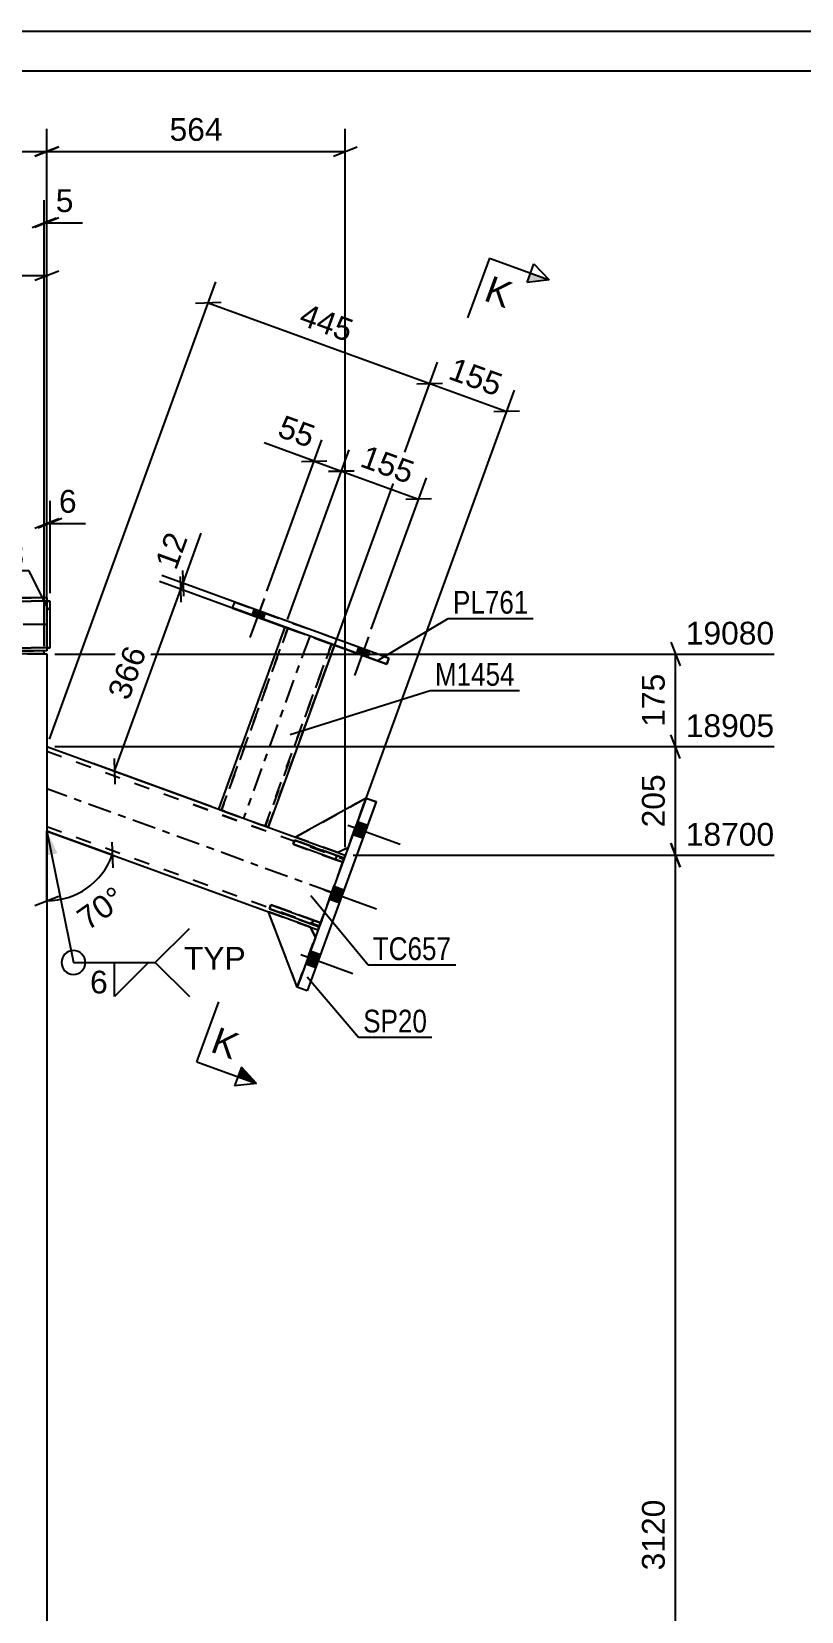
# Model space of a CAD drawing. Header units: millimetres. Extents: x 0 to 841, y 0 to 594.
# Drawn here: x 429 to 526, y 395.1 to 594 of the extents above; entities that cross this region are included whole.
import ezdxf

# ---------------------------------------------------------------- set-up
doc = ezdxf.new("R2010")
doc.units = ezdxf.units.MM
doc.linetypes.add('DXK_LINE_DOT2', pattern=[3.9198, 1.9599, -1.9599])
doc.linetypes.add('DXK_LINE_DOT3', pattern=[5.9187, 2.979, -0.9799, 0.9799, -0.9799])
doc.styles.add('Arial', font='ARIAL.TTF', dxfattribs={"height": 0.2})
doc.styles.add('Arial Narrow', font='ARIALN.TTF', dxfattribs={"height": 0.2})

# ---------------------------------------------------------------- blocks, each defined once
blk = doc.blocks.new('Unknown-256180323-1134')
at = {"color": 5, "linetype": 'Continuous'}
for p, q in [((841, 594), (0, 594)), ((836, 589), (5, 589))]:
    blk.add_line(p, q, dxfattribs=at)
blk = doc.blocks.new('Bolt-256180323-1771 - 1758')
at = {"linetype": 'Continuous'}
for points in [[(458.43, 520.78), (457.05, 521.28), (456.78, 520.53), (458.16, 520.03)], [(471.59, 515.99), (470.21, 516.49), (469.94, 515.74), (471.31, 515.24)]]:
    blk.add_hatch(color=1, dxfattribs=at).paths.add_polyline_path(points)
at = {"color": 1, "linetype": 'Continuous'}
for p, q in [((458.31, 522.6), (456.53, 517.71)), ((457.05, 521.28), (456.78, 520.53)), ((458.43, 520.78), (458.16, 520.03)), ((471.47, 517.81), (469.69, 512.92)), ((470.21, 516.49), (469.94, 515.74)), ((471.59, 515.99), (471.31, 515.24))]:
    blk.add_line(p, q, dxfattribs=at)
blk = doc.blocks.new('Part-256180323-1901 - 1758')
at = {"color": 2, "linetype": 'Continuous'}
for p, q in [((471.16, 497.49), (462.49, 473.69)), ((471.16, 497.49), (472.41, 497.04)), ((472.41, 497.04), (463.74, 473.23)), ((472.41, 497.03), (463.74, 473.23)), ((472.41, 497.04), (472.41, 497.03)), ((472.41, 497.03), (472.41, 497.03)), ((463.74, 473.23), (462.49, 473.69)), ((462.49, 473.68), (462.49, 473.69)), ((462.49, 473.68), (462.49, 473.68)), ((463.74, 473.23), (462.49, 473.68)), ((463.74, 473.23), (463.74, 473.23))]:
    blk.add_line(p, q, dxfattribs=at)
at = {"color": 7, "linetype": 'DXK_LINE_DOT2'}
for p, q in [((462.49, 473.68), (471.16, 497.49)), ((471.16, 497.49), (472.41, 497.03)), ((471.16, 497.49), (471.16, 497.49))]:
    blk.add_line(p, q, dxfattribs=at)
blk = doc.blocks.new('Bolt-256180323-1772 - 1758')
at = {"linetype": 'Continuous'}
for points in [[(458.43, 520.78), (457.05, 521.28), (456.78, 520.53), (458.16, 520.02)], [(471.59, 515.99), (470.21, 516.49), (469.94, 515.74), (471.31, 515.24)]]:
    blk.add_hatch(color=1, dxfattribs=at).paths.add_polyline_path(points)
at = {"color": 1, "linetype": 'Continuous'}
for p, q in [((458.31, 522.59), (456.53, 517.71)), ((457.05, 521.28), (456.78, 520.53)), ((458.43, 520.78), (458.16, 520.02)), ((471.47, 517.8), (469.69, 512.92)), ((470.21, 516.49), (469.94, 515.74)), ((471.59, 515.99), (471.31, 515.24))]:
    blk.add_line(p, q, dxfattribs=at)
blk = doc.blocks.new('Part-256180323-1792 - 1758')
at = {"color": 2, "linetype": 'Continuous'}
for p, q in [((431.35, 522.29), (430.95, 522.29)), ((431.35, 516.42), (431.35, 522.29)), ((430.95, 516.42), (431.35, 516.42)), ((431.35, 516.42), (430.95, 516.42))]:
    blk.add_line(p, q, dxfattribs=at)
at = {"color": 7, "linetype": 'DXK_LINE_DOT2'}
for p, q in [((430.95, 516.42), (430.95, 522.29)), ((430.95, 522.29), (431.35, 522.29)), ((430.95, 516.42), (430.95, 516.42)), ((431.35, 516.42), (431.35, 516.42)), ((431.35, 516.42), (431.35, 516.42))]:
    blk.add_line(p, q, dxfattribs=at)
blk = doc.blocks.new('Part-256180323-1931 - 1758')
at = {"color": 2, "linetype": 'Continuous'}
for p, q in [((430.95, 503.97), (462.27, 492.57)), ((430.95, 493.33), (458.85, 483.17)), ((430.95, 493.32), (458.85, 483.17)), ((467.59, 490.63), (468.53, 490.29)), ((464.17, 481.23), (465.11, 480.89)), ((464.17, 481.23), (465.11, 480.89))]:
    blk.add_line(p, q, dxfattribs=at)
at = {"color": 7, "linetype": 'DXK_LINE_DOT2'}
for p, q in [((430.95, 503.97), (468.53, 490.28)), ((430.95, 503.97), (430.95, 503.97)), ((430.95, 503.97), (430.95, 493.32)), ((430.95, 503.4), (468.35, 489.78)), ((430.95, 503.4), (468.35, 489.79)), ((430.95, 493.89), (465.3, 481.39)), ((430.95, 493.89), (465.3, 481.39)), ((462.27, 492.57), (467.59, 490.63)), ((468.35, 489.78), (465.31, 481.43)), ((468.31, 489.67), (465.34, 481.51)), ((468.24, 489.48), (465.41, 481.7)), ((468.24, 489.47), (465.41, 481.7)), ((468.24, 489.48), (468.34, 489.75)), ((468.3, 489.64), (468.24, 489.47)), ((468.34, 489.75), (468.3, 489.64)), ((468.43, 489.99), (468.31, 489.67)), ((468.34, 489.75), (468.35, 489.79)), ((468.35, 489.78), (468.34, 489.75)), ((468.35, 489.78), (468.43, 489.99)), ((468.35, 489.78), (468.35, 489.79)), ((468.43, 489.99), (468.51, 490.21)), ((468.51, 490.21), (468.43, 489.99)), ((468.53, 490.29), (468.51, 490.21)), ((468.51, 490.21), (468.53, 490.28)), ((468.53, 490.28), (468.53, 490.29)), ((458.85, 483.17), (464.17, 481.23)), ((458.85, 483.17), (464.17, 481.23)), ((465.34, 481.51), (465.22, 481.18)), ((465.22, 481.18), (465.31, 481.43)), ((465.31, 481.43), (465.3, 481.39)), ((465.3, 481.39), (465.31, 481.43)), ((465.41, 481.7), (465.31, 481.43)), ((465.31, 481.43), (465.35, 481.54)), ((465.35, 481.54), (465.41, 481.7)), ((465.14, 480.97), (465.11, 480.89)), ((465.11, 480.89), (465.14, 480.96)), ((465.11, 480.89), (465.11, 480.89)), ((465.11, 480.89), (465.11, 480.89)), ((465.22, 481.18), (465.14, 480.97)), ((465.14, 480.96), (465.22, 481.18)), ((465.3, 481.39), (465.3, 481.39))]:
    blk.add_line(p, q, dxfattribs=at)
at = {"color": 7, "linetype": 'DXK_LINE_DOT3'}
blk.add_line((466.82, 485.59), (430.95, 498.65), dxfattribs=at)
blk = doc.blocks.new('Part-256180323-1807 - 1758')
at = {"color": 2, "linetype": 'Continuous'}
for p, q in [((364.28, 522.69), (386.98, 522.69)), ((364.28, 522.69), (364.28, 521.89)), ((364.28, 516.08), (364.28, 521.89)), ((399.13, 522.69), (393.64, 522.69)), ((430.95, 522.69), (405.79, 522.69)), ((430.95, 522.69), (430.95, 522.63)), ((430.95, 522.63), (430.95, 516.02)), ((364.28, 516.08), (364.28, 516.02)), ((364.28, 516.02), (364.61, 516.02)), ((364.28, 516.02), (364.61, 516.02)), ((430.95, 516.02), (430.61, 516.02)), ((430.95, 516.02), (430.61, 516.02))]:
    blk.add_line(p, q, dxfattribs=at)
at = {"color": 7, "linetype": 'DXK_LINE_DOT2'}
for p, q in [((364.28, 522.69), (430.95, 522.69)), ((364.28, 522.69), (364.28, 522.69)), ((364.28, 522.29), (430.95, 522.29)), ((430.95, 522.29), (364.28, 522.29)), ((364.28, 522.29), (364.28, 522.29)), ((364.28, 522.29), (364.28, 522.26)), ((364.28, 522.26), (364.28, 522.04)), ((386.98, 522.69), (393.64, 522.69)), ((405.79, 522.69), (399.13, 522.69)), ((430.95, 522.69), (430.95, 522.69)), ((430.95, 522.29), (430.95, 522.29)), ((430.95, 522.26), (430.95, 522.29)), ((364.28, 516.82), (364.28, 516.82)), ((364.28, 516.82), (364.28, 516.82)), ((364.28, 516.82), (364.28, 516.82)), ((364.28, 516.42), (430.95, 516.42)), ((430.95, 516.42), (364.28, 516.42)), ((364.28, 516.42), (364.28, 516.42)), ((364.28, 516.02), (364.28, 516.02)), ((364.28, 516.02), (364.28, 516.02)), ((430.61, 516.02), (364.61, 516.02)), ((430.61, 516.02), (364.61, 516.02)), ((430.95, 516.82), (430.95, 516.82)), ((430.95, 516.82), (430.95, 516.82)), ((430.95, 516.82), (430.95, 516.82)), ((430.95, 516.42), (430.95, 516.42)), ((430.95, 516.02), (430.95, 516.02)), ((430.95, 516.02), (430.95, 516.02))]:
    blk.add_line(p, q, dxfattribs=at)
at = {"color": 7, "linetype": 'DXK_LINE_DOT3'}
blk.add_line((430.95, 519.36), (364.28, 519.36), dxfattribs=at)
blk = doc.blocks.new('Part-256180323-1844 - 1758')
at = {"color": 2, "linetype": 'Continuous'}
for p, q in [((454.34, 521.42), (454.61, 522.17)), ((454.34, 521.41), (454.34, 521.42)), ((473.76, 514.35), (454.34, 521.42)), ((454.34, 521.41), (454.34, 521.42)), ((454.34, 521.41), (460.91, 519.02)), ((474.03, 515.1), (454.61, 522.17)), ((467.18, 516.74), (473.76, 514.35)), ((473.76, 514.35), (474.03, 515.1)), ((474.03, 515.1), (473.76, 514.35)), ((473.76, 514.35), (473.76, 514.35))]:
    blk.add_line(p, q, dxfattribs=at)
at = {"color": 7, "linetype": 'DXK_LINE_DOT2'}
for p, q in [((454.34, 521.42), (454.61, 522.17)), ((454.61, 522.17), (474.03, 515.1)), ((454.61, 522.17), (454.61, 522.17)), ((460.91, 519.02), (467.18, 516.74)), ((474.03, 515.1), (474.03, 515.1))]:
    blk.add_line(p, q, dxfattribs=at)
blk = doc.blocks.new('Part-256180323-1849 - 1758')
at = {"color": 7, "linetype": 'DXK_LINE_DOT2'}
for p, q in [((460.92, 519.03), (452.57, 496.09)), ((461.29, 518.89), (452.94, 495.95)), ((452.95, 495.96), (461.29, 518.89)), ((460.92, 519.03), (460.92, 519.03)), ((460.92, 519.03), (460.92, 519.02)), ((460.97, 519.01), (460.92, 519.03)), ((460.92, 519.03), (460.97, 519.01)), ((461.14, 518.95), (460.97, 519.01)), ((460.97, 519.01), (461.14, 518.95)), ((461.38, 518.86), (461.14, 518.95)), ((461.14, 518.95), (461.38, 518.86)), ((461.29, 518.89), (461.29, 518.89)), ((461.29, 518.89), (461.32, 518.88)), ((461.32, 518.88), (461.29, 518.89)), ((461.32, 518.88), (461.4, 518.85)), ((461.4, 518.85), (461.32, 518.88)), ((461.67, 518.75), (461.38, 518.86)), ((461.38, 518.86), (461.67, 518.75)), ((461.4, 518.85), (461.52, 518.8)), ((461.52, 518.81), (461.4, 518.85)), ((461.67, 518.75), (461.52, 518.81)), ((461.52, 518.8), (461.67, 518.75)), ((461.67, 518.75), (466.43, 517.02)), ((461.67, 518.75), (466.43, 517.02)), ((461.67, 518.75), (466.43, 517.02)), ((461.67, 518.75), (466.43, 517.02)), ((458.46, 493.95), (466.81, 516.88)), ((466.81, 516.88), (458.46, 493.95)), ((458.84, 493.82), (467.18, 516.75)), ((466.43, 517.02), (466.57, 516.97)), ((466.57, 516.97), (466.43, 517.02)), ((466.43, 517.02), (466.72, 516.92)), ((466.69, 516.92), (466.43, 517.02)), ((466.57, 516.97), (466.69, 516.92)), ((466.7, 516.92), (466.57, 516.97)), ((466.69, 516.92), (466.78, 516.89)), ((466.96, 516.83), (466.69, 516.92)), ((466.78, 516.89), (466.7, 516.92)), ((466.72, 516.92), (466.96, 516.83)), ((466.78, 516.89), (466.81, 516.88)), ((466.81, 516.88), (466.78, 516.89)), ((466.81, 516.88), (466.81, 516.88)), ((466.96, 516.83), (467.12, 516.77)), ((467.12, 516.77), (466.96, 516.83)), ((467.12, 516.77), (467.18, 516.75)), ((467.18, 516.75), (467.12, 516.77)), ((467.18, 516.75), (467.18, 516.75)), ((467.18, 516.75), (467.18, 516.74)), ((452.57, 496.09), (452.57, 496.1)), ((452.57, 496.09), (452.57, 496.09)), ((452.62, 496.07), (452.57, 496.09)), ((452.57, 496.09), (452.62, 496.07)), ((452.79, 496.01), (452.62, 496.07)), ((452.62, 496.07), (452.79, 496.01)), ((453.03, 495.92), (452.79, 496.01)), ((452.79, 496.01), (453.03, 495.92)), ((452.94, 495.95), (452.95, 495.96)), ((452.94, 495.95), (452.94, 495.95)), ((452.94, 495.95), (452.97, 495.94)), ((452.97, 495.94), (452.94, 495.95)), ((452.97, 495.94), (453.05, 495.91)), ((453.05, 495.91), (452.97, 495.94)), ((453.32, 495.82), (453.03, 495.92)), ((453.03, 495.92), (453.32, 495.81)), ((453.05, 495.91), (453.18, 495.87)), ((453.18, 495.87), (453.05, 495.91)), ((453.18, 495.87), (453.32, 495.82)), ((453.32, 495.81), (453.18, 495.87)), ((453.32, 495.82), (458.08, 494.08)), ((453.32, 495.82), (458.08, 494.08)), ((453.32, 495.81), (458.08, 494.08)), ((453.32, 495.81), (458.08, 494.08)), ((458.08, 494.08), (458.22, 494.03)), ((458.22, 494.03), (458.08, 494.08)), ((458.08, 494.08), (458.37, 493.98)), ((458.37, 493.98), (458.08, 494.08)), ((458.22, 494.03), (458.35, 493.99)), ((458.35, 493.98), (458.22, 494.03)), ((458.35, 493.99), (458.43, 493.96)), ((458.43, 493.96), (458.35, 493.98)), ((458.37, 493.98), (458.61, 493.89)), ((458.61, 493.89), (458.37, 493.98)), ((458.43, 493.96), (458.46, 493.95)), ((458.46, 493.94), (458.43, 493.96)), ((458.46, 493.94), (458.46, 493.95)), ((458.46, 493.95), (458.46, 493.94)), ((458.61, 493.89), (458.78, 493.83)), ((458.78, 493.83), (458.61, 493.89)), ((458.78, 493.83), (458.83, 493.81)), ((458.83, 493.81), (458.78, 493.83)), ((458.83, 493.81), (458.83, 493.82)), ((458.83, 493.81), (458.84, 493.82)), ((458.83, 493.81), (458.83, 493.81))]:
    blk.add_line(p, q, dxfattribs=at)
at = {"color": 2, "linetype": 'Continuous'}
for p, q in [((460.92, 519.02), (452.57, 496.1)), ((467.18, 516.74), (458.83, 493.82))]:
    blk.add_line(p, q, dxfattribs=at)
at = {"color": 7, "linetype": 'DXK_LINE_DOT3'}
blk.add_line((464.05, 517.89), (455.7, 494.95), dxfattribs=at)
blk = doc.blocks.new('Part-256180323-1932 - 1758')
at = {"color": 2, "linetype": 'Continuous'}
for p, q in [((430.61, 516.03), (364.61, 516.03)), ((364.61, 515.63), (364.61, 516.03)), ((364.61, 515.63), (366.71, 515.63)), ((430.61, 515.63), (428.52, 515.63)), ((430.61, 515.63), (430.61, 516.03))]:
    blk.add_line(p, q, dxfattribs=at)
at = {"color": 7, "linetype": 'DXK_LINE_DOT2'}
for p, q in [((364.61, 516.02), (430.61, 516.02)), ((364.61, 515.62), (364.61, 515.63)), ((364.61, 515.62), (364.61, 515.63)), ((430.61, 515.62), (364.61, 515.62)), ((428.52, 515.63), (366.71, 515.63)), ((430.61, 515.62), (430.61, 515.63)), ((430.61, 515.63), (430.61, 515.62))]:
    blk.add_line(p, q, dxfattribs=at)
blk = doc.blocks.new('Part-256180323-1957 - 1758')
at = {"color": 7, "linetype": 'DXK_LINE_DOT2'}
for p, q in [((429.77, 515.62), (428.48, 515.62)), ((428.52, 515.63), (429.77, 515.63)), ((430.61, 515.63), (429.77, 515.63)), ((430.64, 515.62), (429.77, 515.62)), ((430.95, 515.62), (430.64, 515.62))]:
    blk.add_line(p, q, dxfattribs=at)
at = {"color": 2, "linetype": 'Continuous'}
for p, q in [((430.64, 515.63), (430.61, 515.63)), ((430.64, 515.63), (430.95, 515.63)), ((430.95, 515.63), (430.95, 360.5))]:
    blk.add_line(p, q, dxfattribs=at)
blk = doc.blocks.new('Part-256180323-2103 - 1758')
at = {"color": 2, "linetype": 'Continuous'}
for p, q in [((462.13, 492.19), (461.95, 491.69)), ((468.21, 489.41), (461.95, 491.69)), ((462.13, 492.19), (468.4, 489.91)), ((467.28, 489.75), (468.21, 489.41)), ((468.4, 489.91), (468.21, 489.41))]:
    blk.add_line(p, q, dxfattribs=at)
at = {"color": 7, "linetype": 'DXK_LINE_DOT2'}
for p, q in [((461.95, 491.69), (467.28, 489.75)), ((467.46, 490.25), (462.13, 492.19)), ((467.46, 490.25), (467.28, 489.75)), ((468.4, 489.91), (467.46, 490.25)), ((468.4, 489.91), (468.21, 489.41)), ((468.21, 489.41), (468.21, 489.41)), ((468.21, 489.41), (468.21, 489.41)), ((468.4, 489.91), (468.4, 489.91))]:
    blk.add_line(p, q, dxfattribs=at)
blk = doc.blocks.new('Bolt-256180323-1962 - 1758')
at = {"linetype": 'Continuous'}
for points in [[(470.74, 492.46), (471.34, 494.09), (470.08, 494.55), (469.49, 492.92)], [(470.74, 492.46), (471.34, 494.09), (470.08, 494.55), (469.49, 492.92)], [(470.74, 492.46), (471.34, 494.09), (470.08, 494.54), (469.49, 492.92)], [(467.78, 484.32), (468.37, 485.95), (467.12, 486.4), (466.53, 484.77)], [(467.78, 484.32), (468.37, 485.94), (467.12, 486.4), (466.53, 484.77)], [(464.82, 476.17), (465.41, 477.8), (464.16, 478.26), (463.56, 476.63)], [(464.82, 476.17), (465.41, 477.8), (464.16, 478.26), (463.56, 476.63)], [(464.82, 476.17), (465.41, 477.8), (464.16, 478.26), (463.56, 476.63)]]:
    blk.add_hatch(color=1, dxfattribs=at).paths.add_polyline_path(points)
at = {"color": 1, "linetype": 'Continuous'}
for p, q in [((468.85, 494.07), (475.43, 491.68)), ((468.85, 494.07), (475.43, 491.68)), ((468.85, 494.07), (475.43, 491.68)), ((470.08, 494.55), (471.34, 494.09)), ((470.08, 494.55), (471.34, 494.09)), ((470.08, 494.54), (471.34, 494.09)), ((469.49, 492.92), (470.74, 492.46)), ((469.49, 492.92), (470.74, 492.46)), ((469.49, 492.92), (470.74, 492.46)), ((465.88, 485.93), (472.46, 483.54)), ((465.88, 485.93), (472.46, 483.53)), ((467.12, 486.4), (468.37, 485.95)), ((467.12, 486.4), (468.37, 485.94)), ((466.53, 484.77), (467.78, 484.32)), ((466.53, 484.77), (467.78, 484.32)), ((462.92, 477.79), (469.5, 475.39)), ((462.92, 477.79), (469.5, 475.39)), ((462.92, 477.78), (469.5, 475.39)), ((464.16, 478.26), (465.41, 477.8)), ((464.16, 478.26), (465.41, 477.8)), ((464.16, 478.26), (465.41, 477.8)), ((463.56, 476.63), (464.82, 476.17)), ((463.56, 476.63), (464.82, 476.17)), ((463.56, 476.63), (464.82, 476.17))]:
    blk.add_line(p, q, dxfattribs=at)
blk = doc.blocks.new('Part-256180323-2099 - 1758')
at = {"color": 2, "linetype": 'Continuous'}
for p, q in [((458.85, 483.17), (458.85, 483.17)), ((464.17, 481.23), (458.85, 483.17)), ((462.49, 473.69), (458.85, 483.17)), ((464.17, 481.23), (464.17, 481.23)), ((464.77, 479.95), (464.17, 481.23)), ((462.49, 473.69), (462.49, 473.69)), ((462.49, 473.69), (462.49, 473.69)), ((462.49, 473.69), (462.49, 473.69))]:
    blk.add_line(p, q, dxfattribs=at)
at = {"color": 7, "linetype": 'DXK_LINE_DOT2'}
for p, q in [((458.85, 483.17), (464.17, 481.23)), ((462.49, 473.69), (458.85, 483.17)), ((464.77, 479.95), (462.49, 473.69)), ((462.49, 473.69), (464.77, 479.95)), ((464.17, 481.23), (464.77, 479.95)), ((464.77, 479.95), (464.77, 479.95)), ((464.77, 479.95), (464.77, 479.95)), ((462.49, 473.69), (462.49, 473.69)), ((462.49, 473.69), (462.49, 473.69))]:
    blk.add_line(p, q, dxfattribs=at)
blk = doc.blocks.new('Part-256180323-2100 - 1758')
at = {"color": 7, "linetype": 'DXK_LINE_DOT2'}
for p, q in [((458.85, 483.17), (464.17, 481.23)), ((462.49, 473.68), (458.85, 483.17)), ((458.85, 483.17), (458.85, 483.17)), ((464.17, 481.23), (458.85, 483.17)), ((462.49, 473.68), (458.85, 483.17)), ((464.77, 479.95), (462.49, 473.68)), ((462.49, 473.68), (464.77, 479.95)), ((464.17, 481.23), (464.77, 479.95)), ((464.17, 481.23), (464.17, 481.23)), ((464.77, 479.95), (464.17, 481.23)), ((464.77, 479.95), (464.77, 479.95))]:
    blk.add_line(p, q, dxfattribs=at)
at = {"color": 2, "linetype": 'Continuous'}
blk.add_line((462.49, 473.68), (462.49, 473.68), dxfattribs=at)
blk.add_line((462.49, 473.68), (462.49, 473.68), dxfattribs=at)
blk.add_line((462.49, 473.68), (462.49, 473.68), dxfattribs=at)
blk = doc.blocks.new('Part-256180323-2101 - 1758')
at = {"color": 2, "linetype": 'Continuous'}
for p, q in [((471.15, 497.49), (462.27, 492.57)), ((462.27, 492.57), (467.59, 490.63)), ((462.27, 492.57), (462.27, 492.57)), ((468.87, 491.23), (467.59, 490.63)), ((467.59, 490.63), (467.59, 490.63))]:
    blk.add_line(p, q, dxfattribs=at)
at = {"color": 7, "linetype": 'DXK_LINE_DOT2'}
for p, q in [((462.27, 492.57), (471.16, 497.49)), ((468.88, 491.23), (471.16, 497.49)), ((471.16, 497.49), (468.88, 491.23)), ((471.16, 497.49), (471.15, 497.49)), ((471.16, 497.49), (471.16, 497.49)), ((467.59, 490.63), (462.27, 492.57)), ((468.88, 491.23), (467.59, 490.63)), ((468.88, 491.23), (468.87, 491.23)), ((468.88, 491.23), (468.88, 491.23))]:
    blk.add_line(p, q, dxfattribs=at)
blk = doc.blocks.new('Part-256180323-2102 - 1758')
at = {"color": 7, "linetype": 'DXK_LINE_DOT2'}
for p, q in [((471.16, 497.49), (462.27, 492.56)), ((462.27, 492.56), (471.16, 497.49)), ((468.88, 491.22), (471.16, 497.49)), ((471.16, 497.49), (468.88, 491.22)), ((471.16, 497.49), (471.16, 497.49)), ((462.27, 492.56), (467.59, 490.63)), ((462.27, 492.56), (462.27, 492.56)), ((467.59, 490.63), (462.27, 492.56)), ((468.88, 491.22), (467.59, 490.63)), ((467.59, 490.63), (467.6, 490.63)), ((467.59, 490.63), (467.59, 490.63)), ((468.88, 491.22), (468.87, 491.22)), ((468.88, 491.22), (468.88, 491.22))]:
    blk.add_line(p, q, dxfattribs=at)
at = {"color": 2, "linetype": 'Continuous'}
blk.add_line((468.87, 491.22), (467.6, 490.63), dxfattribs=at)
blk = doc.blocks.new('Part-256180323-2104 - 1758')
at = {"color": 2, "linetype": 'Continuous'}
for p, q in [((459.17, 484.05), (458.99, 483.55)), ((465.25, 481.27), (458.99, 483.55)), ((459.17, 484.05), (465.43, 481.77)), ((464.31, 481.61), (465.25, 481.27)), ((465.43, 481.77), (465.25, 481.27))]:
    blk.add_line(p, q, dxfattribs=at)
at = {"color": 7, "linetype": 'DXK_LINE_DOT2'}
for p, q in [((458.99, 483.55), (464.31, 481.61)), ((464.49, 482.11), (459.17, 484.05)), ((464.49, 482.11), (464.31, 481.61)), ((465.43, 481.77), (464.49, 482.11)), ((465.43, 481.77), (465.25, 481.27)), ((465.43, 481.77), (465.43, 481.77)), ((465.25, 481.27), (465.25, 481.27)), ((465.25, 481.27), (465.25, 481.27))]:
    blk.add_line(p, q, dxfattribs=at)
blk = doc.blocks.new('Part-256180323-2105 - 1758')
at = {"color": 7, "linetype": 'DXK_LINE_DOT2'}
for p, q in [((461.95, 491.69), (462.13, 492.19)), ((467.28, 489.75), (461.95, 491.69)), ((461.95, 491.69), (468.21, 489.41)), ((462.13, 492.19), (467.46, 490.25)), ((468.4, 489.91), (462.13, 492.19)), ((467.28, 489.75), (467.46, 490.25)), ((468.21, 489.41), (467.28, 489.75)), ((467.46, 490.25), (468.4, 489.91)), ((468.21, 489.41), (468.4, 489.91)), ((468.21, 489.41), (468.4, 489.91)), ((468.21, 489.41), (468.21, 489.41)), ((468.4, 489.91), (468.4, 489.91))]:
    blk.add_line(p, q, dxfattribs=at)
blk = doc.blocks.new('Part-256180323-2106 - 1758')
at = {"color": 7, "linetype": 'DXK_LINE_DOT2'}
for p, q in [((458.99, 483.54), (459.17, 484.04)), ((464.31, 481.61), (458.99, 483.54)), ((458.99, 483.54), (465.25, 481.26)), ((459.17, 484.04), (464.49, 482.11)), ((465.43, 481.76), (459.17, 484.04)), ((464.31, 481.61), (464.49, 482.11)), ((465.25, 481.26), (464.31, 481.61)), ((464.49, 482.11), (465.43, 481.76)), ((465.25, 481.26), (465.43, 481.76)), ((465.25, 481.26), (465.43, 481.76)), ((465.43, 481.76), (465.43, 481.76)), ((465.25, 481.26), (465.25, 481.26))]:
    blk.add_line(p, q, dxfattribs=at)
blk = doc.blocks.new('StraightDimension-256180323-2413 - 1758')
at = {"color": 7, "linetype": 'Continuous'}
for p, q in [((510.71, 502.47), (509.51, 505.47)), ((431.95, 503.97), (522.53, 503.97)), ((510.11, 490.29), (510.11, 503.97)), ((509.51, 491.79), (510.71, 488.79)), ((469.53, 490.29), (522.53, 490.29))]:
    blk.add_line(p, q, dxfattribs=at)
at = {"color": 0, "linetype": 'Continuous'}
blk.add_wipeout([(523.13, 504.57), (523.13, 508.77), (510.81, 508.77), (510.81, 504.57)], dxfattribs=at)
at = {"color": 0}
blk.add_wipeout([(509.36, 501.06), (505.16, 501.06), (505.16, 493.19), (509.36, 493.19)], dxfattribs=at)
at = {"color": 3, "linetype": 'Continuous', "style": 'Arial'}
blk.add_text('18905', height=2.865, dxfattribs=at).set_placement((511.41, 505.17))
at = {"color": 3, "style": 'Arial'}
blk.add_text('205', height=2.865, rotation=90.0002, dxfattribs=at).set_placement((508.76, 493.79))
blk = doc.blocks.new('StraightDimension-256180323-2584 - 1758')
at = {"color": 7, "linetype": 'Continuous'}
for p, q in [((430.95, 523.29), (430.95, 534.92)), ((431.35, 523.29), (431.35, 534.92)), ((429.45, 531.47), (432.45, 532.67)), ((432.85, 532.67), (429.85, 531.47)), ((430.95, 532.07), (431.35, 532.07))]:
    blk.add_line(p, q, dxfattribs=at)
at = {"color": 0}
blk.add_wipeout([(435.29, 532.82), (435.29, 537.02), (431.87, 537.02), (431.87, 532.82)], dxfattribs=at)
at = {"color": 7, "linetype": 'Continuous'}
blk.add_line((431.35, 532.07), (435.82, 532.07), dxfattribs=at)
blk.add_line((431.35, 532.07), (435.82, 532.07), dxfattribs=at)
at = {"color": 3, "style": 'Arial'}
blk.add_text('6', height=2.87, dxfattribs=at).set_placement((432.47, 533.42))
blk = doc.blocks.new('StraightDimension-256180323-2523 - 1758')
at = {"color": 7, "linetype": 'Continuous'}
for p, q in [((431.29, 504.91), (452.25, 562.51)), ((452.89, 559.88), (449.66, 559.78)), ((451.28, 559.83), (479.17, 549.68)), ((459.18, 494.76), (480.14, 552.36)), ((477.55, 549.63), (480.78, 549.73))]:
    blk.add_line(p, q, dxfattribs=at)
at = {"color": 0}
blk.add_wipeout([(469.18, 554.11), (470.61, 558.06), (463.22, 560.75), (461.78, 556.81)], dxfattribs=at)
at = {"color": 3, "style": 'Arial'}
blk.add_text('445', height=2.865, rotation=-20.002, dxfattribs=at).set_placement((462.55, 557.17))
blk = doc.blocks.new('StraightDimension-256180323-9366 - 1758')
at = {"color": 7, "linetype": 'Continuous'}
for p, q in [((402.46, 523.69), (402.46, 566.13)), ((430.95, 523.9), (430.95, 566.13)), ((403.96, 563.88), (400.96, 562.68)), ((402.46, 563.28), (430.95, 563.28)), ((429.45, 562.68), (432.45, 563.88))]:
    blk.add_line(p, q, dxfattribs=at)
at = {"color": 0}
blk.add_wipeout([(420.64, 564.03), (420.64, 568.23), (412.77, 568.23), (412.77, 564.03)], dxfattribs=at)
at = {"color": 3, "style": 'Arial'}
blk.add_text('427', height=2.865, dxfattribs=at).set_placement((413.37, 564.63))
blk = doc.blocks.new('StraightDimension-256180323-2499 - 1758')
at = {"color": 7, "linetype": 'Continuous'}
for p, q in [((473.09, 515.44), (445.42, 525.51)), ((447.87, 522.17), (447.77, 525.4)), ((448.05, 526.15), (448.15, 522.93)), ((459.97, 519.36), (445.15, 524.76)), ((447.82, 523.78), (448.1, 524.54))]:
    blk.add_line(p, q, dxfattribs=at)
at = {"color": 0}
blk.add_wipeout([(449.5, 530.6), (445.56, 532.03), (443.63, 526.73), (447.57, 525.29)], dxfattribs=at)
at = {"color": 7, "linetype": 'Continuous'}
blk.add_line((448.1, 524.54), (450.39, 530.83), dxfattribs=at)
blk.add_line((448.1, 524.54), (450.39, 530.83), dxfattribs=at)
at = {"color": 3, "style": 'Arial'}
blk.add_text('12', height=2.865, rotation=69.9983, dxfattribs=at).set_placement((447.21, 526.06))
blk = doc.blocks.new('StraightDimension-256180323-2349 - 1758')
at = {"color": 7, "linetype": 'Continuous'}
for p, q in [((430.61, 516.63), (430.61, 572.78)), ((430.95, 516.63), (430.95, 572.78)), ((429.11, 569.33), (432.11, 570.53)), ((432.45, 570.53), (429.45, 569.33)), ((430.61, 569.93), (430.95, 569.93))]:
    blk.add_line(p, q, dxfattribs=at)
at = {"color": 0}
blk.add_wipeout([(434.89, 570.68), (434.89, 574.88), (431.47, 574.88), (431.47, 570.68)], dxfattribs=at)
at = {"color": 7, "linetype": 'Continuous'}
blk.add_line((430.95, 569.93), (435.42, 569.93), dxfattribs=at)
blk.add_line((430.95, 569.93), (435.42, 569.93), dxfattribs=at)
at = {"color": 3, "style": 'Arial'}
blk.add_text('5', height=2.87, dxfattribs=at).set_placement((432.07, 571.28))
blk = doc.blocks.new('StraightDimension-256180323-2401 - 1758')
at = {"color": 7, "linetype": 'Continuous'}
for p, q in [((510.71, 488.79), (509.51, 491.79)), ((469.53, 490.29), (522.53, 490.29)), ((510.11, 319.09), (510.11, 490.29)), ((509.51, 320.59), (510.71, 317.59)), ((431.95, 319.09), (522.53, 319.09))]:
    blk.add_line(p, q, dxfattribs=at)
at = {"color": 0, "linetype": 'Continuous'}
blk.add_wipeout([(523.13, 490.89), (523.13, 495.09), (510.81, 495.09), (510.81, 490.89)], dxfattribs=at)
at = {"color": 0}
blk.add_wipeout([(509.36, 409.73), (505.16, 409.73), (505.16, 399.64), (509.36, 399.64)], dxfattribs=at)
at = {"color": 3, "linetype": 'Continuous', "style": 'Arial'}
blk.add_text('18700', height=2.865, dxfattribs=at).set_placement((511.41, 491.49))
at = {"color": 3, "style": 'Arial'}
blk.add_text('3120', height=2.865, rotation=90.0002, dxfattribs=at).set_placement((508.76, 400.24))
blk = doc.blocks.new('StraightDimension-256180323-2419 - 1758')
at = {"color": 7, "linetype": 'Continuous'}
for p, q in [((431.95, 515.62), (522.53, 515.62)), ((509.51, 517.12), (510.71, 514.12)), ((510.11, 503.97), (510.11, 515.62)), ((510.71, 502.47), (509.51, 505.47)), ((431.95, 503.97), (522.53, 503.97))]:
    blk.add_line(p, q, dxfattribs=at)
at = {"color": 0, "linetype": 'Continuous'}
blk.add_wipeout([(523.13, 516.22), (523.13, 520.42), (510.81, 520.42), (510.81, 516.22)], dxfattribs=at)
at = {"color": 0}
blk.add_wipeout([(509.36, 513.73), (505.16, 513.73), (505.16, 505.86), (509.36, 505.86)], dxfattribs=at)
at = {"color": 3, "linetype": 'Continuous', "style": 'Arial'}
blk.add_text('19080', height=2.865, dxfattribs=at).set_placement((511.41, 516.82))
at = {"color": 3, "style": 'Arial'}
blk.add_text('175', height=2.865, rotation=90.0002, dxfattribs=at).set_placement((508.76, 506.46))
blk = doc.blocks.new('StraightDimension-256180323-2471 - 1758')
at = {"color": 7, "linetype": 'Continuous'}
for p, q in [((447.87, 522.17), (447.77, 525.4)), ((439.48, 500.86), (447.82, 523.78)), ((459.97, 519.36), (445.15, 524.76)), ((451.63, 496.44), (436.8, 501.84)), ((439.43, 502.48), (439.53, 499.25))]:
    blk.add_line(p, q, dxfattribs=at)
at = {"color": 0}
blk.add_wipeout([(444.29, 516.28), (440.35, 517.71), (437.65, 510.32), (441.6, 508.88)], dxfattribs=at)
at = {"color": 3, "style": 'Arial'}
blk.add_text('366', height=2.865, rotation=69.9983, dxfattribs=at).set_placement((441.24, 509.65))
blk = doc.blocks.new('StraightDimension-256180323-2534 - 1758')
at = {"color": 7, "linetype": 'Continuous'}
for p, q in [((459.18, 494.76), (480.14, 552.36)), ((477.55, 549.63), (480.78, 549.73)), ((479.17, 549.68), (488.87, 546.15)), ((468.88, 491.23), (489.84, 548.83)), ((490.48, 546.2), (487.25, 546.1))]:
    blk.add_line(p, q, dxfattribs=at)
at = {"color": 0}
blk.add_wipeout([(487.97, 547.27), (489.41, 551.22), (482.01, 553.91), (480.58, 549.97)], dxfattribs=at)
at = {"color": 3, "style": 'Arial'}
blk.add_text('155', height=2.865, rotation=-20.002, dxfattribs=at).set_placement((481.34, 550.33))
blk = doc.blocks.new('StraightDimension-256180323-2545 - 1758')
at = {"color": 7, "linetype": 'Continuous'}
for p, q in [((458.65, 523.53), (465.59, 542.59)), ((461.26, 519.96), (469.03, 541.33)), ((463, 539.86), (466.23, 539.96)), ((464.61, 539.91), (468.06, 538.65)), ((469.67, 538.7), (466.44, 538.6))]:
    blk.add_line(p, q, dxfattribs=at)
at = {"color": 0}
blk.add_wipeout([(464.38, 540.79), (465.81, 544.74), (460.51, 546.67), (459.07, 542.72)], dxfattribs=at)
at = {"color": 7, "linetype": 'Continuous'}
blk.add_line((464.61, 539.91), (458.32, 542.2), dxfattribs=at)
blk.add_line((464.61, 539.91), (458.32, 542.2), dxfattribs=at)
at = {"color": 3, "style": 'Arial'}
blk.add_text('55', height=2.865, rotation=-20.002, dxfattribs=at).set_placement((459.84, 543.08))
blk = doc.blocks.new('StraightDimension-256180323-2556 - 1758')
at = {"color": 7, "linetype": 'Continuous'}
for p, q in [((461.26, 519.96), (469.03, 541.33)), ((466.44, 538.6), (469.67, 538.7)), ((468.06, 538.65), (477.77, 535.12)), ((471.81, 518.75), (478.74, 537.8)), ((479.38, 535.17), (476.15, 535.07))]:
    blk.add_line(p, q, dxfattribs=at)
at = {"color": 0}
blk.add_wipeout([(476.87, 536.25), (478.31, 540.19), (470.91, 542.88), (469.47, 538.94)], dxfattribs=at)
at = {"color": 3, "style": 'Arial'}
blk.add_text('155', height=2.865, rotation=-20.002, dxfattribs=at).set_placement((470.24, 539.3))
blk = doc.blocks.new('AngleDimension-256180323-2580 - 1758')
at = {"color": 7, "linetype": 'Continuous'}
for p, q in [((439.19, 490.32), (430.95, 493.32)), ((430.95, 484.55), (430.95, 493.32)), ((431.89, 492.98), (439.19, 490.32)), ((439.14, 491.94), (439.24, 488.71)), ((429.45, 483.95), (432.45, 485.15))]:
    blk.add_line(p, q, dxfattribs=at)
blk.add_arc((430.95, 493.32), 8.77, 270, 340, dxfattribs=at)
at = {"color": 0}
blk.add_wipeout([(441.87, 484.04), (439.46, 487.48), (433.53, 483.32), (435.94, 479.88)], dxfattribs=at)
at = {"color": 3, "style": 'Arial'}
blk.add_text('70°', height=2.865, rotation=35.002, dxfattribs=at).set_placement((436.08, 480.72))
blk = doc.blocks.new('StraightDimension-256180323-9085 - 1758')
at = {"color": 7, "linetype": 'Continuous'}
for p, q in [((430.95, 516.62), (430.95, 581.75)), ((468.53, 491.29), (468.53, 581.75)), ((432.45, 579.5), (429.45, 578.3)), ((430.95, 578.9), (468.53, 578.9)), ((467.03, 578.3), (470.03, 579.5))]:
    blk.add_line(p, q, dxfattribs=at)
at = {"color": 0}
blk.add_wipeout([(453.68, 579.65), (453.68, 583.85), (445.8, 583.85), (445.8, 579.65)], dxfattribs=at)
at = {"color": 3, "style": 'Arial'}
blk.add_text('564', height=2.865, dxfattribs=at).set_placement((446.4, 580.25))
blk = doc.blocks.new('StraightDimension-256180323-9086 - 1758')
at = {"color": 7, "linetype": 'Continuous'}
for p, q in [((364.28, 516.62), (364.28, 581.75)), ((430.95, 516.62), (430.95, 581.75)), ((365.78, 579.5), (362.78, 578.3)), ((364.28, 578.9), (430.95, 578.9)), ((429.45, 578.3), (432.45, 579.5))]:
    blk.add_line(p, q, dxfattribs=at)
at = {"color": 0}
blk.add_wipeout([(402.66, 579.65), (402.66, 583.85), (392.57, 583.85), (392.57, 579.65)], dxfattribs=at)
at = {"color": 3, "style": 'Arial'}
blk.add_text('1000', height=2.865, dxfattribs=at).set_placement((393.17, 580.25))
blk = doc.blocks.new('StraightDimension-256180323-9411 - 1758')
at = {"color": 7, "linetype": 'Continuous'}
for p, q in [((413.38, 539.29), (412.18, 542.29)), ((406.79, 540.79), (415.18, 540.79)), ((412.78, 522.69), (412.78, 540.79)), ((412.18, 524.19), (413.38, 521.19)), ((429.95, 522.69), (409.93, 522.69))]:
    blk.add_line(p, q, dxfattribs=at)
at = {"color": 0}
blk.add_wipeout([(412.03, 535.67), (407.83, 535.67), (407.83, 527.8), (412.03, 527.8)], dxfattribs=at)
at = {"color": 3, "style": 'Arial'}
blk.add_text('271', height=2.865, rotation=90.0002, dxfattribs=at).set_placement((411.43, 528.4))
blk = doc.blocks.new('Mark-256180323-1788 - 1758')
at = {"color": 0}
blk.add_wipeout([(428.09, 526.76), (428.09, 529.76), (418.59, 529.76), (418.59, 526.76)], dxfattribs=at)
blk.add_wipeout([(428.09, 526.76), (428.09, 529.76), (418.59, 529.76), (418.59, 526.76)], dxfattribs=at)
at = {"color": 30, "linetype": 'Continuous'}
for p in [(417.99, 526.16), (431.19, 521.14)]:
    blk.add_line(p, (428.69, 526.16), dxfattribs=at)
at = {"color": 3, "style": 'Arial Narrow'}
blk.add_text('PL773', height=2.863, dxfattribs=at).set_placement((418.59, 526.76))
blk = doc.blocks.new('Mark-256180323-1840 - 1758')
at = {"color": 0}
blk.add_wipeout([(491.6, 520.71), (491.6, 523.71), (482.1, 523.71), (482.1, 520.71)], dxfattribs=at)
blk.add_wipeout([(491.6, 520.71), (491.6, 523.71), (482.1, 523.71), (482.1, 520.71)], dxfattribs=at)
at = {"color": 30, "linetype": 'Continuous'}
for p, q in [((472.76, 514.91), (481.5, 520.11)), ((481.5, 520.11), (492.2, 520.11))]:
    blk.add_line(p, q, dxfattribs=at)
at = {"color": 3, "style": 'Arial Narrow'}
blk.add_text('PL761', height=2.863, dxfattribs=at).set_placement((482.1, 520.71))
blk = doc.blocks.new('Mark-256180323-1845 - 1758')
at = {"color": 0}
blk.add_wipeout([(489.88, 511.63), (489.88, 514.63), (479.82, 514.63), (479.82, 511.63)], dxfattribs=at)
blk.add_wipeout([(489.88, 511.63), (489.88, 514.63), (479.82, 514.63), (479.82, 511.63)], dxfattribs=at)
at = {"color": 30, "linetype": 'Continuous'}
for p, q in [((461.58, 505.49), (479.22, 511.03)), ((479.22, 511.03), (490.48, 511.03))]:
    blk.add_line(p, q, dxfattribs=at)
at = {"color": 3, "style": 'Arial Narrow'}
blk.add_text('M1454', height=2.863, dxfattribs=at).set_placement((479.82, 511.63))
blk = doc.blocks.new('Mark-256180323-1897 - 1758')
at = {"color": 0}
blk.add_wipeout([(478.83, 467.97), (478.83, 470.97), (470.79, 470.97), (470.79, 467.97)], dxfattribs=at)
blk.add_wipeout([(478.83, 467.97), (478.83, 470.97), (470.79, 470.97), (470.79, 467.97)], dxfattribs=at)
at = {"color": 30, "linetype": 'Continuous'}
for p, q in [((463.75, 474.99), (470.19, 467.37)), ((470.19, 467.37), (479.43, 467.37))]:
    blk.add_line(p, q, dxfattribs=at)
at = {"color": 3, "style": 'Arial Narrow'}
blk.add_text('SP20', height=2.863, dxfattribs=at).set_placement((470.79, 467.97))
blk = doc.blocks.new('Mark-256180323-1927 - 1758')
at = {"color": 0}
blk.add_wipeout([(481.86, 477.09), (481.86, 480.09), (472, 480.09), (472, 477.09)], dxfattribs=at)
blk.add_wipeout([(481.86, 477.09), (481.86, 480.09), (472, 480.09), (472, 477.09)], dxfattribs=at)
at = {"color": 30, "linetype": 'Continuous'}
for p, q in [((464.18, 485.2), (471.4, 476.49)), ((471.4, 476.49), (482.46, 476.49))]:
    blk.add_line(p, q, dxfattribs=at)
at = {"color": 3, "style": 'Arial Narrow'}
blk.add_text('TC657', height=2.863, dxfattribs=at).set_placement((472, 477.09))
blk = doc.blocks.new('WeldMark-256180323-9660 - 1758')
at = {"linetype": 'Continuous'}
blk.add_hatch(color=30, dxfattribs=at).paths.add_polyline_path([(430.81, 490.24), (430.95, 493.33), (432.28, 490.53)])
at = {"color": 30, "linetype": 'Continuous'}
blk.add_line((430.95, 493.33), (434.29, 476.78), dxfattribs=at)
at = {"color": 3, "linetype": 'Continuous'}
for q in [(448.9, 481.07), (448.9, 472.5)]:
    blk.add_line((444.61, 476.78), q, dxfattribs=at)
blk.add_arc((434.29, 476.78), 1.5, 90, 270, dxfattribs=at)
at = {"color": 0}
blk.add_wipeout([(438.81, 472.68), (438.81, 476.08), (436.19, 476.08), (436.19, 472.68)], dxfattribs=at)
at = {"color": 30, "linetype": 'Continuous'}
blk.add_line((434.29, 476.78), (444.61, 476.78), dxfattribs=at)
at = {"color": 3, "linetype": 'Continuous'}
for p, q in [((439.47, 476.78), (443.76, 476.78)), ((443.76, 476.78), (439.47, 472.5)), ((439.47, 472.5), (439.47, 476.78))]:
    blk.add_line(p, q, dxfattribs=at)
blk.add_arc((434.29, 476.78), 1.5, 270, 90, dxfattribs=at)
at = {"color": 3, "style": 'Arial'}
blk.add_text('6', height=2.87, dxfattribs=at).set_placement((436.39, 472.88))
at = {"color": 0, "linetype": 'Continuous'}
blk.add_wipeout([(455.99, 475.88), (455.99, 478.88), (448.21, 478.88), (448.21, 475.88)], dxfattribs=at)
blk.add_wipeout([(455.99, 475.88), (455.99, 478.88), (448.21, 478.88), (448.21, 475.88)], dxfattribs=at)
at = {"color": 3, "linetype": 'Continuous', "style": 'Arial'}
blk.add_text('TYP', height=2.865, dxfattribs=at).set_placement((448.21, 475.88))
blk = doc.blocks.new('SectionMark-256180323-10878 - 1758')
at = {"linetype": 'Continuous'}
blk.add_hatch(color=6, dxfattribs=at).paths.add_polyline_path([(491.42, 562.42), (491.85, 563.6), (494.2, 562.74)])
at = {"color": 6, "linetype": 'Continuous'}
for p, q in [((491.42, 562.42), (492.28, 564.77)), ((492.28, 564.77), (494.2, 562.74)), ((494.2, 562.74), (491.42, 562.42)), ((457.37, 461.56), (454.59, 461.24))]:
    blk.add_line(p, q, dxfattribs=at)
at = {"color": 0, "linetype": 'Continuous'}
for points in [[(488.75, 559.14), (489.94, 562.43), (487.02, 563.49), (485.82, 560.2)], [(454.31, 464.53), (455.51, 467.82), (452.59, 468.88), (451.39, 465.6)]]:
    blk.add_wipeout(points, dxfattribs=at)
at = {"linetype": 'Continuous'}
blk.add_hatch(color=6, dxfattribs=at).paths.add_polyline_path([(455.02, 462.41), (455.45, 463.59), (457.37, 461.56)])
at = {"color": 6, "linetype": 'Continuous'}
for p, q in [((486.68, 565.48), (483.94, 557.96)), ((486.68, 565.48), (494.2, 562.74)), ((449.85, 464.29), (452.59, 471.81)), ((449.85, 464.29), (457.37, 461.56)), ((455.45, 463.59), (454.59, 461.24)), ((457.37, 461.56), (455.45, 463.59))]:
    blk.add_line(p, q, dxfattribs=at)
at = {"color": 3, "linetype": 'Continuous', "style": 'Arial'}
for p in [(485.82, 560.2), (451.39, 465.6)]:
    blk.add_text('K', height=3.34, rotation=-20.002, dxfattribs=at).set_placement(p)

msp = doc.modelspace()

# ---------------------------------------------------------------- block references
for name in ['Unknown-256180323-1134', 'Part-256180323-1807 - 1758', 'Part-256180323-1792 - 1758', 'Part-256180323-1844 - 1758', 'Bolt-256180323-1771 - 1758', 'Bolt-256180323-1772 - 1758', 'Part-256180323-1849 - 1758', 'Part-256180323-1957 - 1758', 'Part-256180323-1932 - 1758', 'Part-256180323-1931 - 1758', 'Part-256180323-2101 - 1758', 'Part-256180323-2102 - 1758', 'Part-256180323-1901 - 1758', 'Bolt-256180323-1962 - 1758', 'Part-256180323-2103 - 1758', 'Part-256180323-2105 - 1758', 'Part-256180323-2104 - 1758', 'Part-256180323-2106 - 1758', 'Part-256180323-2099 - 1758', 'Part-256180323-2100 - 1758']:
    msp.add_blockref(name, (0, 0))

# ---------------------------------------------------------------- next in the draw order: block references
for name in ['StraightDimension-256180323-2584 - 1758', 'StraightDimension-256180323-2413 - 1758']:
    msp.add_blockref(name, (0, 0))

# ---------------------------------------------------------------- next in the draw order: block references
msp.add_blockref('StraightDimension-256180323-2523 - 1758', (0, 0))

# ---------------------------------------------------------------- next in the draw order: block references
for name in ['StraightDimension-256180323-9366 - 1758', 'StraightDimension-256180323-2499 - 1758', 'StraightDimension-256180323-2401 - 1758']:
    msp.add_blockref(name, (0, 0))

# ---------------------------------------------------------------- next in the draw order: block references
for name in ['StraightDimension-256180323-2349 - 1758', 'AngleDimension-256180323-2580 - 1758', 'Mark-256180323-1927 - 1758', 'Mark-256180323-1897 - 1758']:
    msp.add_blockref(name, (0, 0))

# ---------------------------------------------------------------- next in the draw order: block references
msp.add_blockref('StraightDimension-256180323-2419 - 1758', (0, 0))

# ---------------------------------------------------------------- next in the draw order: block references
msp.add_blockref('StraightDimension-256180323-2471 - 1758', (0, 0))

# ---------------------------------------------------------------- next in the draw order: block references
msp.add_blockref('StraightDimension-256180323-2534 - 1758', (0, 0))

# ---------------------------------------------------------------- next in the draw order: block references
msp.add_blockref('StraightDimension-256180323-2545 - 1758', (0, 0))

# ---------------------------------------------------------------- next in the draw order: block references
msp.add_blockref('StraightDimension-256180323-2556 - 1758', (0, 0))

# ---------------------------------------------------------------- next in the draw order: block references
for name in ['StraightDimension-256180323-9085 - 1758', 'Mark-256180323-1840 - 1758']:
    msp.add_blockref(name, (0, 0))

# ---------------------------------------------------------------- next in the draw order: block references
for name in ['StraightDimension-256180323-9086 - 1758', 'Mark-256180323-1845 - 1758', 'WeldMark-256180323-9660 - 1758']:
    msp.add_blockref(name, (0, 0))

# ---------------------------------------------------------------- next in the draw order: block references
for name in ['SectionMark-256180323-10878 - 1758', 'StraightDimension-256180323-9411 - 1758']:
    msp.add_blockref(name, (0, 0))

# ---------------------------------------------------------------- next in the draw order: block references
msp.add_blockref('Mark-256180323-1788 - 1758', (0, 0))

doc.saveas('drawing.dxf')
